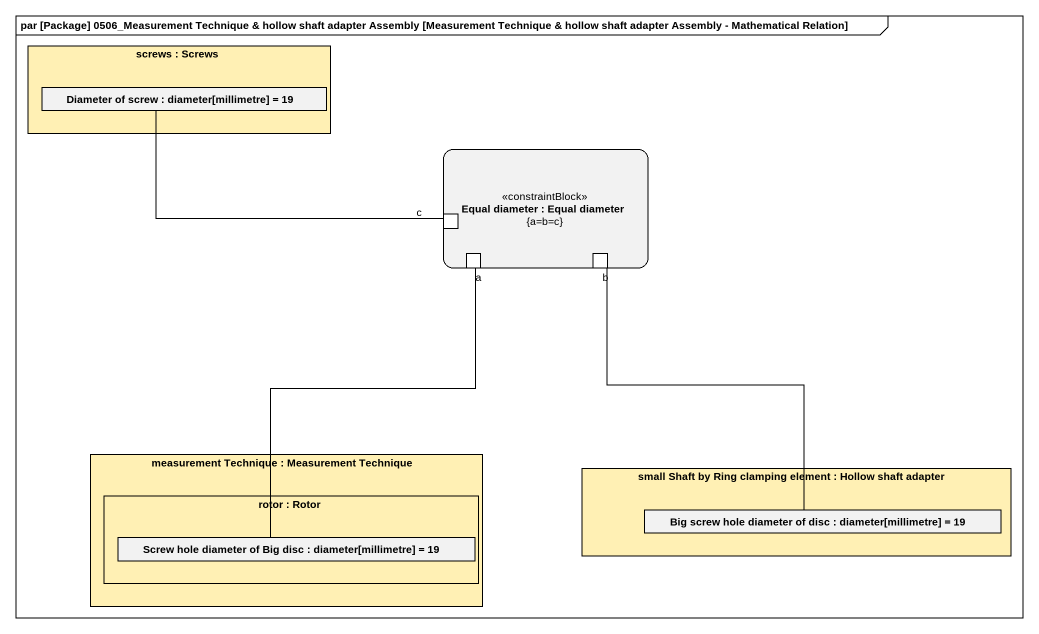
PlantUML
@startuml
mainframe par [Package] 0506_Measurement Technique & hollow shaft adapter Assembly [Measurement Technique & hollow shaft adapter Assembly - Mathematical Relation]
rectangle "screws : Screws" as screws #FFF0B4 {
  rectangle "Diameter of screw : diameter[millimetre] = 19" as Diameter_of_screw
}
rectangle "Equal diameter : Equal diameter\n{a=b=c}" as Equal_diameter <<constraintBlock>> {
  port c
  port a
  port b
}
rectangle "measurement Technique : Measurement Technique" as measurement_Technique #FFF0B4 {
  rectangle "rotor : Rotor" as rotor #FFF0B4 {
    rectangle "Screw hole diameter of Big disc : diameter[millimetre] = 19" as Screw_hole_diameter_of_Big
  }
}
rectangle "small Shaft by Ring clamping element : Hollow shaft adapter" as small_Shaft_by_Ring #FFF0B4 {
  rectangle "Big screw hole diameter of disc : diameter[millimetre] = 19" as Big_screw_hole_diameter_of
}
c -left- Diameter_of_screw
a -- Screw_hole_diameter_of_Big
b -- Big_screw_hole_diameter_of
@enduml
